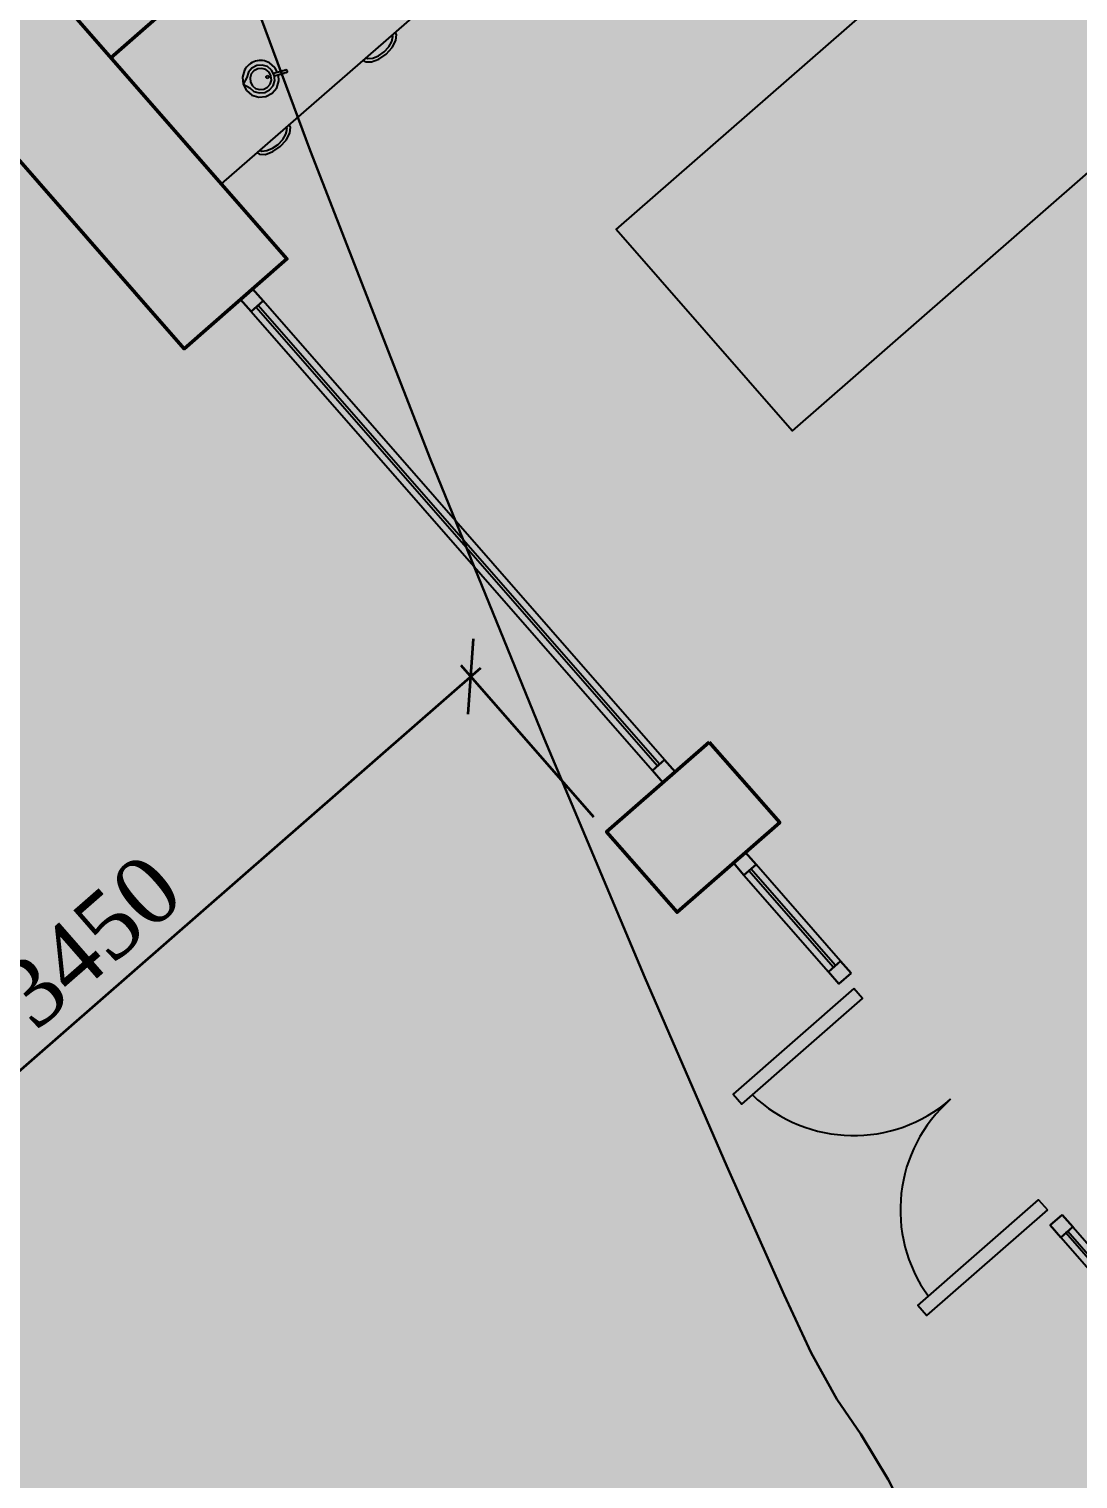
# Model space of a CAD drawing. Header units: millimetres. Extents: x 474337 to 1180020, y 4124662 to 4776603.
# Drawn here: x 911017 to 914940, y 4502522 to 4507946 of the extents above; entities that cross this region are included whole.
import ezdxf

# ---------------------------------------------------------------- set-up
doc = ezdxf.new("R2010")
doc.units = ezdxf.units.MM
doc.header["$PDMODE"] = 32
doc.header["$PDSIZE"] = 0.33
for name, color, linetype in [('(004) Точки рельефа', 7, 'Continuous'), ('A_Windows', 160, 'Continuous'), ("o'lchamlar", 7, 'Continuous')]:
    doc.layers.add(name, color=color, linetype=linetype)
doc.layers.add('(032) Горизонтали утолщенные', color=32, linetype='Continuous', lineweight=30)
doc.styles.add('D-431', font='')
doc.styles.add('J~stule', font='dutch.ttf')
doc.styles.get('D-431').set_extended_font_data('D431', italic=True)
doc.dimstyles.new('J~style', dxfattribs={"dimscale": 100, "dimtxt": 2.5, "dimasz": 2, "dimexe": 0.55, "dimexo": 0.725, "dimtad": 1, "dimdec": 0, "dimdsep": 46, "dimtxsty": 'J~stule', "dimblk": 'OBLIQUE', "dimcen": 2, "dimdle": 0.5, "dimadec": 0, "dimazin": 0, "dimtfac": 1, "dimtdec": 0, "dimtmove": 0, "dimatfit": 3, "dimfxl": 1, "dimarcsym": 0})

# ---------------------------------------------------------------- blocks, each defined once
blk = doc.blocks.new('*U115')
at = {"color": 7, "lineweight": 30}
for points in [[(0, 60), (60, 60), (60, 0), (0, 0)], [(2400, 60), (2340, 60), (2340, 0), (2400, 0)]]:
    blk.add_lwpolyline(points, close=True, dxfattribs=at)
at = {"color": 4, "lineweight": 25}
for points in [[(60, 60), (2340, 60), (2340, 0), (60, 0)], [(60, 35), (2340, 35), (2340, 25), (60, 25)]]:
    blk.add_lwpolyline(points, close=True, dxfattribs=at)
blk = doc.blocks.new('*U117')
at = {"color": 7, "lineweight": 30}
for points in [[(0, 60), (60, 60), (60, 0), (0, 0)], [(600, 60), (540, 60), (540, 0), (600, 0)]]:
    blk.add_lwpolyline(points, close=True, dxfattribs=at)
at = {"color": 4, "lineweight": 25}
for points in [[(60, 60), (540, 60), (540, 0), (60, 0)], [(60, 35), (540, 35), (540, 25), (60, 25)]]:
    blk.add_lwpolyline(points, close=True, dxfattribs=at)
blk = doc.blocks.new('9')
for p, q in [((10.6, 1573.4), (20.5, 1543.6)), ((20.5, 1543.6), (31.3, 1573.3)), ((-129.5, 1517.9), (-129.5, 1556)), ((15.5, 1558.5), (9.4, 1543.3)), ((20.5, 1543.6), (20.5, 1543.6)), ((25.9, 1558.5), (29.7, 1543.4)), ((170.5, 1517.9), (170.5, 1556)), ((-1130.7, 607.7), (-1168.7, 607.7)), ((1130.7, 607.7), (1168.7, 607.7)), ((-600, 534.7), (-600, -150)), ((600, -150), (600, 534.7)), ((-1156.3, 457.7), (-1186.1, 468.5)), ((-1186.1, 447.7), (-1156.3, 457.7)), ((-1171.2, 463.1), (-1156.1, 466.9)), ((-1171.2, 452.7), (-1156, 446.5)), ((-1156.3, 457.7), (-1156.3, 457.7)), ((1171.2, 452.7), (1156, 446.5)), ((1171.2, 463.1), (1156.1, 466.9)), ((1156.3, 457.7), (1186.1, 468.5)), ((1186.1, 447.7), (1156.3, 457.7)), ((1156.3, 457.7), (1156.3, 457.7)), ((-1130.7, 307.7), (-1168.7, 307.7)), ((1130.7, 307.7), (1168.7, 307.7)), ((-1130.7, 36.1), (-1168.7, 36.1)), ((1130.7, 36.1), (1168.7, 36.1)), ((-1186.1, -104), (-1156.3, -113.9)), ((-1171.2, -108.9), (-1156, -102.8)), ((1171.2, -108.9), (1156, -102.8)), ((1186.1, -104), (1156.3, -113.9)), ((-1156.3, -113.9), (-1186.1, -124.7)), ((-1171.2, -119.3), (-1156.1, -123.1)), ((-1156.3, -113.9), (-1156.3, -113.9)), ((1171.2, -119.3), (1156.1, -123.1)), ((1156.3, -113.9), (1156.3, -113.9)), ((1156.3, -113.9), (1186.1, -124.7)), ((-1130.7, -263.9), (-1168.7, -263.9)), ((1130.7, -263.9), (1168.7, -263.9)), ((-129.5, -1175.1), (-129.5, -1213.1)), ((170.5, -1175.1), (170.5, -1213.1)), ((15.5, -1215.6), (9.4, -1200.4)), ((10.6, -1230.5), (20.5, -1200.7)), ((20.5, -1200.7), (20.5, -1200.7)), ((20.5, -1200.7), (31.3, -1230.5)), ((25.9, -1215.6), (29.7, -1200.5))]:
    blk.add_line(p, q)
for centre in [(20.5, 1343.6), (-956.3, 457.7), (956.3, 457.7), (-956.3, -113.9), (956.3, -113.9), (20.5, -1000.7)]:
    blk.add_circle(centre, 200)
for centre, radius, start, end in [((20.5, 1343.6), 260, 54.7656, 125.2344), ((20.5, 1343.6), 230, 49.2943, 130.7057), ((0, 384.7), 618.5, 14.0362, 165.9638), ((-956.3, 457.7), 260, 144.7656, 215.2344), ((-956.3, 457.7), 230, 139.2943, 220.7057), ((956.3, 457.7), 230, 319.2943, 40.7057), ((956.3, 457.7), 260, 324.7656, 35.2344), ((-956.3, -113.9), 260, 144.7656, 215.2344), ((-956.3, -113.9), 230, 139.2943, 220.7057), ((956.3, -113.9), 230, 319.2943, 40.7057), ((956.3, -113.9), 260, 324.7656, 35.2344), ((0, 0), 618.5, 194.0362, 345.9638), ((20.5, -1000.7), 230, 229.2943, 310.7057), ((20.5, -1000.7), 260, 234.7656, 305.2344)]:
    blk.add_arc(centre, radius, start, end)
blk = doc.blocks.new('_Oblique')
at = {"color": 0, "linetype": 'ByBlock', "lineweight": -2}
blk.add_line((-0.5, -0.5), (0.5, 0.5), dxfattribs=at)
blk = doc.blocks.new('*D199')
at = {"color": 0, "lineweight": -2, "transparency": 16777216}
for p, q in [((2634281.3, -385111.2), (2634281.3, -381561.2)), ((2634980.1, -381611.2), (2634226.3, -381611.2)), ((2634780.1, -385061.2), (2634226.3, -385061.2))]:
    blk.add_line(p, q, dxfattribs=at)
at = {"layer": 'Defpoints', "color": 0, "lineweight": 35, "transparency": 16777216}
for p in [(2634281.3, -381611.2), (2635052.6, -381611.2), (2634852.6, -385061.2)]:
    blk.add_point(p, dxfattribs=at)
at = {"color": 0, "lineweight": -2, "transparency": 16777216, "xscale": 200, "yscale": 200, "zscale": 200}
for p, rotation in [((2634281.3, -381611.2), 90), ((2634281.3, -385061.2), 270)]:
    blk.add_blockref('_Oblique', p, dxfattribs=dict(at, rotation=rotation))
at = {"color": 0, "transparency": 16777216, "insert": (2634088.6, -383336.2), "char_height": 250, "attachment_point": 5, "rotation": 90, "style": 'J~stule'}
blk.add_mtext('3450', dxfattribs=at)
blk = doc.blocks.new('xdfstfgkjhkl')
h = blk.add_hatch(color=256)
h.paths.add_polyline_path([(6110, -17110), (6510, -17110), (6510, -16750), (6110, -16750)])
h.paths.add_polyline_path([(6110, -16750), (6510, -16750), (6510, -16710), (6110, -16710)])
at = {"lineweight": 50}
blk.add_line((2710, -12750), (2710, -16710), dxfattribs=at)
at = {"color": 0}
for p, q in [((3337.5, -15663.2), (3337.5, -16710)), ((3347.8, -15849), (3337.5, -15846.3)), ((3344.6, -15863.6), (3337.5, -15860)), ((3355.9, -15879.3), (3344.6, -15863.6)), ((3363, -15866.1), (3347.8, -15849)), ((3363.3, -15901.1), (3355.9, -15879.3)), ((3373.3, -15893.4), (3363, -15866.1)), ((3365.8, -15926.2), (3363.3, -15901.1)), ((3363.3, -15951.3), (3365.8, -15926.2)), ((3377, -15926.2), (3373.3, -15893.4)), ((3373.3, -15959.1), (3377, -15926.2)), ((3337.5, -15992.5), (3344.6, -15988.9)), ((3344.6, -15988.9), (3355.9, -15973.2)), ((3347.8, -16003.5), (3363, -15986.3)), ((3355.9, -15973.2), (3363.3, -15951.3)), ((3363, -15986.3), (3373.3, -15959.1)), ((3347.8, -16003.5), (3337.5, -16006.1)), ((3173, -16252.5), (3155.3, -16290.9)), ((3184.8, -16252), (3164.9, -16295.1)), ((3169.9, -16259.1), (3165.6, -16268.4)), ((3180.8, -16260.6), (3170.5, -16283)), ((3174.5, -16249.1), (3171, -16256.8)), ((3175.2, -16247.6), (3173, -16252.5)), ((3178.2, -16244.8), (3175.2, -16247.6)), ((3182.2, -16245), (3178.2, -16244.8)), ((3184.9, -16248), (3182.2, -16245)), ((3184.5, -16252.6), (3183.7, -16254.3)), ((3184.8, -16252), (3184.5, -16252.6)), ((3184.9, -16248), (3184.8, -16252)), ((3091.1, -16318.6), (3086.3, -16338.5)), ((3103.2, -16301.9), (3091.1, -16318.6)), ((3102.5, -16323.8), (3098.9, -16339)), ((3111.7, -16311.1), (3102.5, -16323.8)), ((3120.7, -16291.2), (3103.2, -16301.9)), ((3125, -16303), (3111.7, -16311.1)), ((3141.5, -16272.2), (3115.2, -16276.4)), ((3140.9, -16288), (3120.7, -16291.2)), ((3140.4, -16300.5), (3125, -16303)), ((3155.6, -16304.1), (3140.4, -16300.5)), ((3160.9, -16292.7), (3140.9, -16288)), ((3161.7, -16277), (3141.5, -16272.2)), ((3145, -16318.5), (3145.1, -16314.4)), ((3147.7, -16321.4), (3145, -16318.5)), ((3145.1, -16314.4), (3148.1, -16311.7)), ((3151.7, -16321.6), (3147.7, -16321.4)), ((3148.1, -16311.7), (3152.1, -16311.9)), ((3154.7, -16318.8), (3151.7, -16321.6)), ((3152.1, -16311.9), (3154.8, -16314.8)), ((3154.8, -16314.8), (3154.7, -16318.8)), ((3168.3, -16313.3), (3155.6, -16304.1)), ((3177.5, -16304.8), (3160.9, -16292.7)), ((3176.5, -16326.7), (3168.3, -16313.3)), ((3189.1, -16294.1), (3171.3, -16281.2)), ((3188.2, -16322.3), (3177.5, -16304.8)), ((3191.5, -16342.6), (3188.2, -16322.3)), ((3203.1, -16316.8), (3189.1, -16294.1)), ((3207.2, -16343.2), (3203.1, -16316.8)), ((3074.8, -16364.3), (3088.7, -16387)), ((3086.3, -16338.5), (3089.6, -16358.8)), ((3089.6, -16358.8), (3100.3, -16376.3)), ((3098.9, -16339), (3101.3, -16354.5)), ((3100.3, -16376.3), (3110.3, -16402.7)), ((3101.3, -16354.5), (3109.5, -16367.8)), ((3109.5, -16367.8), (3122.2, -16377)), ((3122.2, -16377), (3137.4, -16380.6)), ((3137.4, -16380.6), (3152.8, -16378.1)), ((3152.8, -16378.1), (3166.1, -16370)), ((3157.1, -16389.9), (3174.6, -16379.2)), ((3166.1, -16370), (3175.3, -16357.3)), ((3174.6, -16379.2), (3186.7, -16362.5)), ((3175.3, -16357.3), (3178.9, -16342.1)), ((3178.9, -16342.1), (3176.5, -16326.7)), ((3185.4, -16390.7), (3201, -16369.1)), ((3186.7, -16362.5), (3191.5, -16342.6)), ((3201, -16369.1), (3207.2, -16343.2)), ((3347.8, -16375.2), (3337.5, -16372.6)), ((3363, -16392.4), (3347.8, -16375.2)), ((3088.7, -16387), (3110.3, -16402.7)), ((3110.3, -16402.7), (3136.9, -16393.1)), ((3110.3, -16402.7), (3136.3, -16408.9)), ((3136.3, -16408.9), (3162.6, -16404.7)), ((3136.9, -16393.1), (3157.1, -16389.9)), ((3162.6, -16404.7), (3185.4, -16390.7)), ((3344.6, -16389.8), (3337.5, -16386.2)), ((3355.9, -16405.5), (3344.6, -16389.8)), ((3363.3, -16427.4), (3355.9, -16405.5)), ((3373.3, -16419.6), (3363, -16392.4)), ((3365.8, -16452.5), (3363.3, -16427.4)), ((3377, -16452.5), (3373.3, -16419.6)), ((3355.9, -16499.4), (3363.3, -16477.6)), ((3363, -16512.6), (3373.3, -16485.3)), ((3363.3, -16477.6), (3365.8, -16452.5)), ((3373.3, -16485.3), (3377, -16452.5)), ((3337.5, -16518.7), (3344.6, -16515.1)), ((3347.8, -16529.7), (3337.5, -16532.4)), ((3344.6, -16515.1), (3355.9, -16499.4)), ((3347.8, -16529.7), (3363, -16512.6))]:
    blk.add_line(p, q, dxfattribs=at)
blk.add_lwpolyline([(5437.9, -13810.1), (5437.9, -15710.1), (4437.9, -15710.1), (4437.9, -13810.1)], close=True)
at = {"lineweight": 50}
blk.add_lwpolyline([(1760, -17220), (3710, -17220), (3710, -16710), (1760, -16710), (1760, -17220)], dxfattribs=at)
blk.add_lwpolyline([(6110, -16710.1), (6510, -16710.1), (6510, -17220), (6110, -17220)], close=True, dxfattribs=at)
at = {"color": 0}
blk.add_arc((3136.3, -16339.3), 66.4, 108.5386, 202.0579, dxfattribs=at)
at = {"layer": "o'lchamlar"}
for points in [[(7160, -16910), (7160, -17510), (7210, -17510), (7210, -16910)], [(8260, -16910), (8260, -17510), (8210, -17510), (8210, -16910)]]:
    blk.add_lwpolyline(points, close=True, dxfattribs=at)
for centre, start, end in [((7160, -16910), 275.2159, 359.9999), ((8260, -16910), 180.0001, 264.7841)]:
    blk.add_arc(centre, 550, start, end, dxfattribs=at)
at = {"lineweight": 5, "xscale": -1}
blk.add_blockref('9', (8193.5, -14615.7, 1194.4), dxfattribs=at)
at = {"layer": 'A_Windows', "color": 5, "lineweight": 30, "xscale": -1, "rotation": 359.9999846070635}
for name, p in [('*U115', (6110, -16940)), ('*U117', (7110, -16940))]:
    blk.add_blockref(name, p, dxfattribs=at)
at = {"layer": 'A_Windows', "color": 5, "lineweight": 30, "rotation": 1.539293651079964e-05}
blk.add_blockref('*U117', (8310, -16940), dxfattribs=at)
dim = blk.add_linear_dim(base=(5338.7, -17220), p1=(5910, -20670), p2=(6110, -17220), angle=90, dimstyle='J~style')
dim.commit()
dim.dimension.update_dxf_attribs({"geometry": '*D199', "text_midpoint": (5146, -18945), "insert": (-2628942.6, 364391.2)})

msp = doc.modelspace()

# ---------------------------------------------------------------- hatches: boundary and pattern name
at = {"lineweight": 30}
h = msp.add_hatch(color=21, dxfattribs=at)
h.dxf.hatch_style = 1
h.paths.add_polyline_path([(927951.1, 4509344.4), (929908.6, 4511055.7), (928394.8, 4512787.3), (928846.6, 4513182.2), (922120.2, 4520876.6), (916247.7, 4515742.9), (915457.9, 4516646.4), (912431.4, 4514000.6), (913221.2, 4513097.1), (909155.6, 4509543.1), (910610.2, 4507879.2), (910271.4, 4507583.1), (910205.6, 4507658.4), (909641, 4507164.8), (909180.2, 4507691.8), (908050.9, 4506704.5), (908511.6, 4506177.5), (907946.9, 4505683.8), (908012.7, 4505608.5), (907711.6, 4505345.3), (907974.8, 4505044.1), (907899.5, 4504978.3), (909808.2, 4502795), (909883.5, 4502860.8), (910146.8, 4502559.6), (910071.5, 4502493.8), (910367.7, 4502155), (909163, 4501102), (910347.7, 4499746.8), (911552.3, 4500799.8), (911848.5, 4500461), (911923.8, 4500526.9), (912187.1, 4500225.7), (912111.8, 4500159.9), (916192.4, 4495492.1), (916267.7, 4495557.9), (916530.9, 4495256.7), (916832.1, 4495520), (921307.6, 4490400.4), (923904.9, 4492671), (925425.3, 4490931.9), (935980.7, 4500159.3)])

# ---------------------------------------------------------------- linework, layer by layer
at = {"layer": '(032) Горизонтали утолщенные', "color": 32, "linetype": 'Continuous', "lineweight": 30, "elevation": 1504490.5}
msp.add_lwpolyline([(911612.6, 4508721.5), (912067.9, 4507491.7), (912518.9, 4506336.1), (912943.7, 4505292.3), (913320.3, 4504398.4), (913626.8, 4503692.1), (913841.2, 4503211.2), (913941.5, 4502993.6), (914038.2, 4502821), (914127, 4502690), (914229.9, 4502520.1), (914335.5, 4502314), (914472.7, 4502030.2), (914636.3, 4501684.3), (914821, 4501291.7), (915007.6, 4500889.6)], dxfattribs=at)

# ---------------------------------------------------------------- block references
at = {"color": 1, "lineweight": 35, "rotation": 311.1597355774616}
msp.add_blockref('xdfstfgkjhkl', (922120.1, 4520876.7, 1503990.5), dxfattribs=at)

# ---------------------------------------------------------------- texts
at = {"layer": '(004) Точки рельефа', "linetype": 'ByBlock', "insert": (914033.5, 4502183.4, 1504211.5), "char_height": 875, "attachment_point": 4, "rotation": 0, "style": 'D-431'}
msp.add_mtext('1505.72', dxfattribs=at)

doc.saveas('drawing.dxf')
